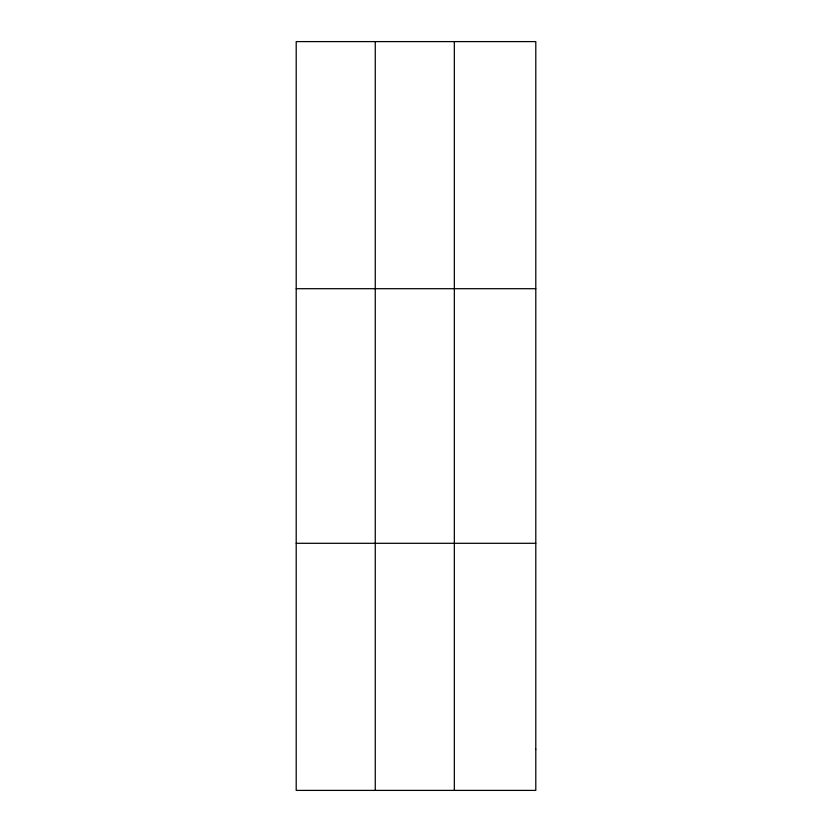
<?xml version="1.0" encoding="UTF-8"?>
<svg xmlns="http://www.w3.org/2000/svg" width="832" height="832" viewBox="0 0 832 832"><rect width="100%" height="100%" fill="white"/><g stroke="black" fill="none" stroke-linecap="round" stroke-linejoin="round"><path stroke-width="1.25" d="M375.263 41.6L375.263 790.4M454.334 41.6L454.334 790.4M296.202 288.704L535.798 288.704M296.202 543.296L535.798 543.296M535.798 749.216L535.798 790.4L296.202 790.4L296.202 41.6L535.798 41.6L535.798 749.216"/></g></svg>
